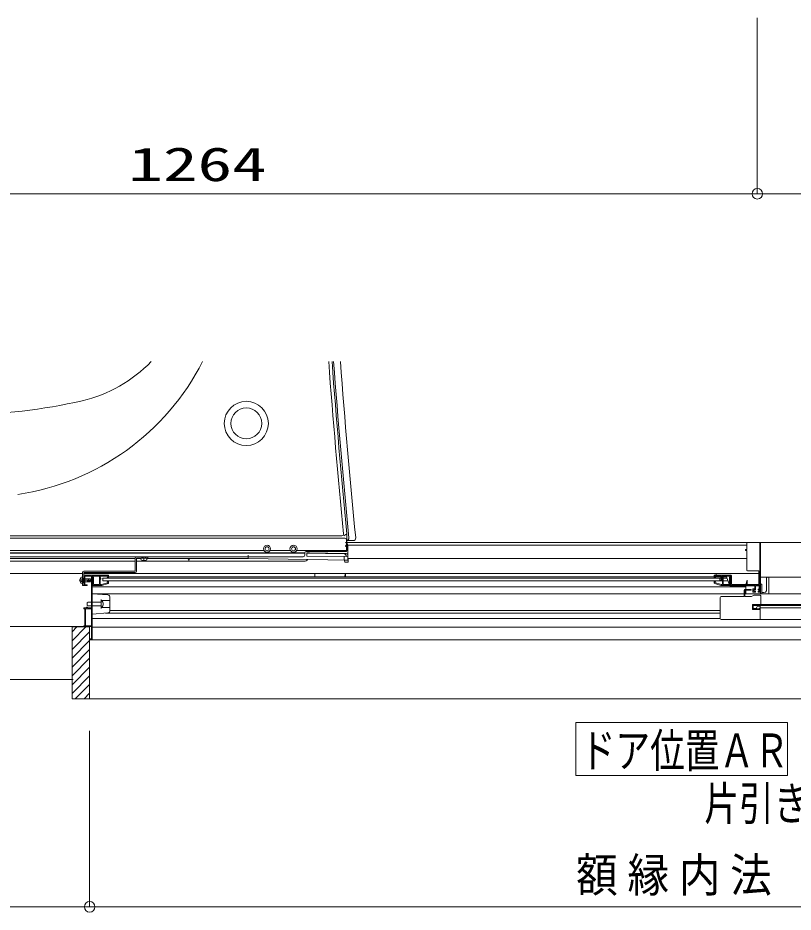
# Model space of a CAD drawing. Units: millimetres on the paper. Extents: x -305 to 305, y -152 to 152.
# Drawn here: x -181.9 to -138, y -68.4 to -17.7 of the extents above; entities that cross this region are included whole.
import ezdxf
from ezdxf.enums import TextEntityAlignment as Align

# ---------------------------------------------------------------- set-up
doc = ezdxf.new("R2010")
doc.units = ezdxf.units.MM
doc.linetypes.add('LONG_CHAIN', pattern=[21, 18, -1, 1, -1])
doc.layers.add('0-0_0', color=7, linetype='Continuous', lineweight=9)
doc.layers.add('0-1_VIEW0001', color=7, linetype='Continuous', lineweight=9)
doc.styles.add('ＭＳ ゴシック', font='')
doc.styles.get('ＭＳ ゴシック').set_extended_font_data('MS Gothic')

# ---------------------------------------------------------------- blocks, each defined once
blk = doc.blocks.new('_ORIGIN')
at = {"layer": '0-0_0'}
blk.add_line((0, 0), (-1, 0), dxfattribs=at)
blk.add_circle((0, 0), 0.5, dxfattribs=at)

msp = doc.modelspace()

# ---------------------------------------------------------------- linework, layer by layer
at = {"layer": '0-1_VIEW0001'}
for p, q in [((-139.984, -17.717), (-139.984, -27.676)), ((-139.984, -17.717), (-139.984, -27.676)), ((-202.584, -27.676), (-140.584, -27.676)), ((-139.384, -27.676), (-101.984, -27.676)), ((-202.55, -47.045), (-163.521, -47.045)), ((-163.41, -47.045), (-163.234, -46.927)), ((-163.234, -47.895), (-163.234, -46.927)), ((-202.684, -47.179), (-163.352, -47.179)), ((-162.882, -47.316), (-163.268, -47.319)), ((-163.252, -47.879), (-163.252, -47.279)), ((-103.359, -47.429), (-163.234, -47.429)), ((-163.184, -47.429), (-103.359, -47.429)), ((-163.184, -47.576), (-163.184, -47.577)), ((-163.184, -47.577), (-163.184, -47.647)), ((-140.584, -47.579), (-163.184, -47.579)), ((-140.534, -47.429), (-139.849, -47.429)), ((-139.809, -47.429), (-139.809, -49.879)), ((-139.809, -47.429), (-103.359, -47.429)), ((-203.484, -47.879), (-167.932, -47.879)), ((-203.484, -48.029), (-165.609, -48.029)), ((-203.466, -48.01), (-165.627, -48.01)), ((-167.586, -47.879), (-166.432, -47.879)), ((-166.086, -47.879), (-163.252, -47.879)), ((-165.627, -48.01), (-165.627, -48.004)), ((-165.627, -48.01), (-165.609, -48.029)), ((-165.609, -48.129), (-165.609, -48.029)), ((-165.552, -47.929), (-163.251, -47.929)), ((-165.455, -48.003), (-165.509, -48.002)), ((-165.509, -48.004), (-165.509, -48.029)), ((-165.509, -48.029), (-163.382, -48.064)), ((-165.509, -48.029), (-165.509, -48.188)), ((-163.251, -47.929), (-163.251, -47.879)), ((-163.251, -47.929), (-163.234, -47.895)), ((-163.184, -47.647), (-163.184, -48.042)), ((-163.184, -48.042), (-163.184, -48.141)), ((-175.234, -48.329), (-204.034, -48.329)), ((-175.234, -48.489), (-204.034, -48.489)), ((-203.484, -48.229), (-165.709, -48.229)), ((-175.234, -48.329), (-203.184, -48.329)), ((-174.509, -48.229), (-175.154, -48.229)), ((-175.154, -49.049), (-175.154, -48.309)), ((-175.154, -48.309), (-174.509, -48.309)), ((-174.907, -48.329), (-175.154, -48.329)), ((-174.907, -48.329), (-175.154, -48.329)), ((-172.184, -48.489), (-175.154, -48.489)), ((-174.909, -48.309), (-174.904, -48.364)), ((-174.847, -48.309), (-174.847, -48.229)), ((-174.817, -48.309), (-174.817, -48.229)), ((-174.734, -48.496), (-174.734, -48.229)), ((-174.734, -48.36), (-174.734, -48.229)), ((-174.652, -48.309), (-174.652, -48.229)), ((-174.622, -48.309), (-174.622, -48.229)), ((-174.559, -48.309), (-174.564, -48.364)), ((-172.284, -48.329), (-174.561, -48.329)), ((-168.834, -48.329), (-174.561, -48.329)), ((-174.509, -48.309), (-174.509, -48.229)), ((-172.184, -48.488), (-172.183, -48.427)), ((-172.184, -48.489), (-172.184, -48.429)), ((-172.184, -48.488), (-165.658, -48.488)), ((-172.125, -48.329), (-172.153, -48.357)), ((-168.834, -48.33), (-168.834, -48.132)), ((-163.184, -48.429), (-168.834, -48.33)), ((-165.513, -48.452), (-165.512, -48.388)), ((-165.509, -48.188), (-163.284, -48.225)), ((-163.384, -48.425), (-163.384, -48.224)), ((-163.384, -48.425), (-163.184, -48.429)), ((-163.377, -48.425), (-163.376, -48.479)), ((-163.326, -48.529), (-163.165, -48.529)), ((-163.284, -48.225), (-163.284, -48.148)), ((-163.184, -48.202), (-163.284, -48.209)), ((-163.184, -48.141), (-163.184, -48.227)), ((-163.184, -48.429), (-163.184, -48.227)), ((-140.584, -48.329), (-163.184, -48.329)), ((-163.168, -48.329), (-163.165, -48.529)), ((-212.686, -49.177), (-178.214, -49.177)), ((-178.402, -49.564), (-177.668, -49.564)), ((-178.214, -49.389), (-178.27, -49.393)), ((-178.214, -49.859), (-178.214, -49.129)), ((-178.213, -49.456), (-178.133, -49.456)), ((-178.19, -49.477), (-178.18, -49.477)), ((-178.179, -49.65), (-178.179, -49.456)), ((-178.179, -49.481), (-177.765, -49.481)), ((-178.134, -49.129), (-175.234, -49.129)), ((-178.134, -49.859), (-178.134, -49.129)), ((-178.134, -49.177), (-139.894, -49.177)), ((-176.759, -49.279), (-178.134, -49.279)), ((-178.134, -49.294), (-178.134, -49.839)), ((-177.789, -49.564), (-177.934, -49.607)), ((-177.732, -49.571), (-177.932, -49.631)), ((-177.879, -49.59), (-177.879, -49.481)), ((-177.879, -49.646), (-177.879, -49.615)), ((-177.789, -49.564), (-177.714, -49.556)), ((-177.789, -49.564), (-177.714, -49.564)), ((-177.765, -49.481), (-177.714, -49.556)), ((-177.765, -49.646), (-177.714, -49.571)), ((-177.732, -49.571), (-177.714, -49.571)), ((-177.714, -49.556), (-177.714, -49.571)), ((-177.644, -49.793), (-177.644, -49.427)), ((-177.249, -49.407), (-177.249, -49.379)), ((-177.228, -49.449), (-177.247, -49.415)), ((-177.245, -49.481), (-177.231, -49.467)), ((-177.234, -49.364), (-177.233, -49.364)), ((-177.22, -49.371), (-177.179, -49.444)), ((-177.178, -49.478), (-177.2, -49.499)), ((-177.174, -49.464), (-177.174, -49.467)), ((-177.109, -49.456), (-177.109, -49.456)), ((-177.059, -49.439), (-177.059, -49.599)), ((-177.059, -49.439), (-141.703, -49.439)), ((-177.059, -49.599), (-141.642, -49.599)), ((-176.824, -49.606), (-176.824, -49.604)), ((-176.783, -49.653), (-176.82, -49.617)), ((-176.809, -49.414), (-176.809, -49.439)), ((-176.809, -49.589), (-176.79, -49.589)), ((-176.784, -49.334), (-176.784, -49.389)), ((-176.78, -49.593), (-176.738, -49.634)), ((-176.734, -49.439), (-176.734, -49.304)), ((-176.734, -49.359), (-141.734, -49.359)), ((-165.06, -49.177), (-165.06, -49.359)), ((-163.362, -49.359), (-163.309, -49.177)), ((-163.31, -49.177), (-163.31, -49.359)), ((-142.434, -49.439), (-142.434, -49.304)), ((-142.388, -49.593), (-142.43, -49.634)), ((-142.409, -49.279), (-141.474, -49.279)), ((-142.385, -49.653), (-142.348, -49.617)), ((-142.384, -49.334), (-142.384, -49.389)), ((-142.359, -49.589), (-142.378, -49.589)), ((-142.359, -49.414), (-142.359, -49.439)), ((-142.344, -49.606), (-142.344, -49.604)), ((-142.311, -49.177), (-142.311, -49.279)), ((-142.109, -49.439), (-142.109, -49.599)), ((-142.029, -49.492), (-142.055, -49.467)), ((-142.053, -49.556), (-142.027, -49.511)), ((-142.028, -49.579), (-142.04, -49.579)), ((-142.01, -49.448), (-141.986, -49.471)), ((-141.986, -49.53), (-142.007, -49.566)), ((-141.994, -49.464), (-141.994, -49.467)), ((-141.99, -49.478), (-141.968, -49.499)), ((-141.948, -49.371), (-141.989, -49.444)), ((-141.979, -49.489), (-141.979, -49.505)), ((-141.94, -49.449), (-141.921, -49.415)), ((-141.923, -49.481), (-141.937, -49.467)), ((-141.934, -49.364), (-141.935, -49.364)), ((-141.919, -49.407), (-141.919, -49.379)), ((-141.734, -49.359), (-141.534, -49.879)), ((-141.524, -49.854), (-141.524, -49.427)), ((-140.634, -49.794), (-140.56, -49.553)), ((-140.561, -49.552), (-140.561, -49.794)), ((-139.422, -49.389), (-139.809, -49.389)), ((-139.459, -49.453), (-139.459, -50.105)), ((-139.334, -49.378), (-139.384, -49.378)), ((-139.334, -49.441), (-139.334, -49.378)), ((-139.334, -49.389), (-103.359, -49.389)), ((-139.334, -50.339), (-139.334, -49.441)), ((-178.214, -49.739), (-178.27, -49.734)), ((-178.214, -49.859), (-178.134, -49.859)), ((-178.213, -49.681), (-178.133, -49.681)), ((-178.189, -49.65), (-178.179, -49.65)), ((-177.765, -49.646), (-178.179, -49.646)), ((-177.659, -49.839), (-177.659, -49.819)), ((-177.149, -49.854), (-177.659, -49.854)), ((-140.634, -49.939), (-177.659, -49.939)), ((-177.133, -49.806), (-176.79, -49.699)), ((-176.769, -49.74), (-177.119, -49.849)), ((-176.779, -49.684), (-176.779, -49.663)), ((-176.734, -49.645), (-176.734, -49.692)), ((-142.434, -49.645), (-142.434, -49.692)), ((-142.399, -49.74), (-142.049, -49.849)), ((-139.809, -49.879), (-141.534, -49.879)), ((-141.509, -49.854), (-141.509, -49.819)), ((-140.734, -50.129), (-140.734, -50.464)), ((-140.349, -50.079), (-140.684, -50.079)), ((-140.669, -50.129), (-140.349, -50.129)), ((-140.634, -49.879), (-140.634, -50.339)), ((-140.334, -50.114), (-140.334, -50.094)), ((-139.834, -49.774), (-139.834, -49.633)), ((-139.834, -49.774), (-139.834, -49.78)), ((-139.753, -49.779), (-139.769, -49.779)), ((-139.732, -49.791), (-139.753, -49.779)), ((-139.732, -50.339), (-139.732, -49.791)), ((-177.659, -50.329), (-176.775, -50.395)), ((-177.659, -50.329), (-177.659, -51.479)), ((-140.734, -50.339), (-177.634, -50.339)), ((-176.659, -51.288), (-176.659, -50.52)), ((-142.084, -50.529), (-142.084, -51.729)), ((-140.749, -50.479), (-142.034, -50.479)), ((-140.684, -50.464), (-140.684, -50.143)), ((-140.684, -50.339), (-103.534, -50.339)), ((-140.318, -50.479), (-140.669, -50.479)), ((-140.188, -50.406), (-140.31, -50.477)), ((-140.234, -50.229), (-140.079, -50.229)), ((-139.838, -50.404), (-140.18, -50.404)), ((-139.929, -50.229), (-139.929, -50.179)), ((-139.797, -50.425), (-139.831, -50.406)), ((-139.784, -50.982), (-139.784, -50.447)), ((-139.609, -50.255), (-139.732, -50.255)), ((-177.889, -50.804), (-177.959, -50.839)), ((-177.959, -50.839), (-177.959, -50.969)), ((-177.959, -50.969), (-177.889, -51.004)), ((-177.229, -50.804), (-177.889, -50.804)), ((-177.229, -51.004), (-177.889, -51.004)), ((-177.659, -50.804), (-177.159, -50.804)), ((-177.659, -51.004), (-177.159, -51.004)), ((-177.159, -50.904), (-177.159, -50.654)), ((-176.659, -50.704), (-177.159, -50.704)), ((-177.159, -51.154), (-177.159, -50.904)), ((-176.659, -51.104), (-177.159, -51.104)), ((-140.259, -50.939), (-140.259, -51.209)), ((-139.829, -50.939), (-140.259, -50.939)), ((-140.214, -50.982), (-103.654, -50.982)), ((-140.214, -51.164), (-140.214, -50.982)), ((-139.824, -50.929), (-139.824, -51.779)), ((-103.534, -50.929), (-139.824, -50.929)), ((-139.824, -51.083), (-139.824, -51.154)), ((-103.704, -51.132), (-139.824, -51.132)), ((-178.134, -51.144), (-178.134, -51.174)), ((-178.084, -51.174), (-178.134, -51.174)), ((-177.659, -51.479), (-176.775, -51.412)), ((-142.084, -51.422), (-176.902, -51.422)), ((-142.084, -51.282), (-176.659, -51.282)), ((-140.259, -51.209), (-139.824, -51.209)), ((-140.024, -51.164), (-140.214, -51.164)), ((-139.967, -51.182), (-140.005, -51.167)), ((-139.889, -51.184), (-139.961, -51.184)), ((-139.864, -51.154), (-139.864, -51.159)), ((-139.853, -51.144), (-139.854, -51.144)), ((-139.831, -51.154), (-139.846, -51.146)), ((-139.824, -51.734), (-139.824, -51.167)), ((-142.084, -51.729), (-177.634, -51.729)), ((-142.034, -51.779), (-139.799, -51.779)), ((-139.824, -51.779), (-101.824, -51.779)), ((-177.809, -52.206), (-178.809, -52.206)), ((-178.809, -52.206), (-178.809, -56.281)), ((-178.809, -53.482), (-177.809, -52.482)), ((-178.808, -52.987), (-178.028, -52.206)), ((-178.808, -52.487), (-178.528, -52.206)), ((-177.809, -52.206), (-177.809, -56.281)), ((-103.412, -52.224), (-177.659, -52.224)), ((-178.809, -53.982), (-177.809, -52.982)), ((-104.393, -52.929), (-177.809, -52.929)), ((-178.809, -54.482), (-177.809, -53.482)), ((-178.809, -54.982), (-177.809, -53.982)), ((-178.809, -55.477), (-177.809, -54.477)), ((-212.684, -55.177), (-178.734, -55.177)), ((-178.809, -55.972), (-177.809, -54.972)), ((-178.623, -56.281), (-177.809, -55.467)), ((-178.128, -56.281), (-177.809, -55.962)), ((-178.809, -56.281), (-100.384, -56.281)), ((-150.272, -60.616), (-150.272, -57.616)), ((-150.272, -57.616), (-138.272, -57.616)), ((-138.272, -60.616), (-138.272, -57.616)), ((-177.809, -58.094), (-177.809, -68.053)), ((-177.809, -58.094), (-177.809, -68.053)), ((-150.272, -60.616), (-138.272, -60.616)), ((-202.584, -68.053), (-178.409, -68.053)), ((-177.209, -68.053), (-101.984, -68.053))]:
    msp.add_line(p, q, dxfattribs=at)
at = {"layer": '0-1_VIEW0001', "linetype": 'LONG_CHAIN'}
msp.add_line((-214.498, -52.177), (-178.134, -52.177), dxfattribs=at)
at = {"layer": '0-1_VIEW0001'}
for points in [[(-140.584, -48.979), (-140.584, -47.869), (-140.659, -47.869), (-140.659, -47.829), (-140.584, -47.829), (-140.584, -47.479)], [(-140.584, -47.479), (-140.569, -47.443), (-140.534, -47.429)], [(-139.834, -47.444), (-139.834, -50.229), (-139.929, -50.229)], [(-139.849, -47.429), (-139.838, -47.433), (-139.834, -47.444)], [(-165.455, -48.003), (-165.348, -48.004), (-163.282, -48.039)], [(-178.134, -49.049), (-175.234, -49.049), (-175.234, -48.309)], [(-141.449, -49.304), (-141.449, -49.794), (-139.894, -49.794), (-139.894, -49.029), (-140.534, -49.029)], [(-140.534, -49.029), (-140.569, -49.014), (-140.584, -48.979)], [(-178.332, -49.461), (-178.241, -49.506), (-178.211, -49.564)], [(-178.332, -49.666), (-178.241, -49.621), (-178.211, -49.564)], [(-178.134, -49.854), (-177.959, -49.854), (-177.959, -49.814), (-178.089, -49.814), (-178.089, -49.334), (-177.709, -49.334), (-177.709, -51.129), (-177.934, -51.129), (-177.934, -51.079), (-177.979, -51.079), (-177.979, -51.129), (-178.119, -51.129)], [(-177.659, -52.929), (-177.659, -49.334), (-176.784, -49.334)], [(-177.649, -49.416), (-177.641, -49.366), (-177.599, -49.394)], [(-177.644, -49.427), (-177.645, -49.421), (-177.649, -49.416)], [(-177.599, -49.394), (-177.599, -49.809), (-177.249, -49.809), (-177.249, -49.491)], [(-177.249, -49.379), (-177.245, -49.368), (-177.234, -49.364)], [(-177.247, -49.415), (-177.249, -49.411), (-177.249, -49.407)], [(-177.249, -49.491), (-177.248, -49.485), (-177.245, -49.481)], [(-177.233, -49.364), (-177.225, -49.366), (-177.22, -49.371)], [(-177.231, -49.467), (-177.226, -49.458), (-177.228, -49.449)], [(-177.2, -49.499), (-177.203, -49.504), (-177.204, -49.51)], [(-177.204, -49.51), (-177.204, -49.809), (-177.149, -49.809)], [(-177.179, -49.444), (-177.175, -49.454), (-177.174, -49.464)], [(-177.174, -49.467), (-177.175, -49.473), (-177.178, -49.478)], [(-176.824, -49.604), (-176.82, -49.593), (-176.809, -49.589)], [(-176.82, -49.617), (-176.823, -49.612), (-176.824, -49.606)], [(-176.784, -49.389), (-176.787, -49.396), (-176.794, -49.399), (-176.805, -49.403), (-176.809, -49.414)], [(-176.79, -49.589), (-176.785, -49.59), (-176.78, -49.593)], [(-176.734, -49.304), (-176.741, -49.286), (-176.759, -49.279)], [(-142.434, -49.304), (-142.427, -49.286), (-142.409, -49.279)], [(-142.378, -49.589), (-142.384, -49.59), (-142.388, -49.593)], [(-142.059, -49.456), (-142.059, -49.334), (-142.384, -49.334)], [(-142.384, -49.389), (-142.381, -49.396), (-142.374, -49.399), (-142.363, -49.403), (-142.359, -49.414)], [(-142.344, -49.604), (-142.348, -49.593), (-142.359, -49.589)], [(-142.348, -49.617), (-142.345, -49.612), (-142.344, -49.606)], [(-142.055, -49.467), (-142.058, -49.462), (-142.059, -49.456)], [(-142.04, -49.579), (-142.053, -49.571), (-142.053, -49.556)], [(-142.027, -49.511), (-142.025, -49.501), (-142.029, -49.492)], [(-142.007, -49.566), (-142.016, -49.575), (-142.028, -49.579)], [(-141.964, -49.51), (-141.964, -49.809), (-142.019, -49.809)], [(-141.509, -49.839), (-141.509, -49.334), (-142.014, -49.334), (-142.014, -49.437)], [(-142.014, -49.437), (-142.013, -49.443), (-142.01, -49.448)], [(-141.989, -49.444), (-141.993, -49.454), (-141.994, -49.464)], [(-141.994, -49.467), (-141.993, -49.473), (-141.99, -49.478)], [(-141.986, -49.471), (-141.981, -49.479), (-141.979, -49.489)], [(-141.979, -49.505), (-141.981, -49.518), (-141.986, -49.53)], [(-141.968, -49.499), (-141.965, -49.504), (-141.964, -49.51)], [(-141.935, -49.364), (-141.943, -49.366), (-141.948, -49.371)], [(-141.937, -49.467), (-141.942, -49.458), (-141.94, -49.449)], [(-141.919, -49.379), (-141.923, -49.368), (-141.934, -49.364)], [(-141.919, -49.491), (-141.92, -49.485), (-141.923, -49.481)], [(-141.921, -49.415), (-141.92, -49.411), (-141.919, -49.407)], [(-141.569, -49.394), (-141.569, -49.809), (-141.919, -49.809), (-141.919, -49.491)], [(-141.519, -49.416), (-141.527, -49.366), (-141.569, -49.394)], [(-141.524, -49.427), (-141.523, -49.421), (-141.519, -49.416)], [(-141.474, -49.279), (-141.456, -49.286), (-141.449, -49.304)], [(-139.384, -49.378), (-139.392, -49.378), (-139.4, -49.38), (-139.415, -49.385), (-139.422, -49.388), (-139.435, -49.398), (-139.441, -49.404), (-139.451, -49.418), (-139.455, -49.426), (-139.457, -49.435)], [(-177.659, -49.819), (-177.657, -49.811), (-177.652, -49.806), (-177.646, -49.8), (-177.644, -49.793)], [(-177.149, -49.809), (-177.141, -49.808), (-177.133, -49.806)], [(-177.119, -49.849), (-177.134, -49.852), (-177.149, -49.854)], [(-176.79, -49.699), (-176.782, -49.693), (-176.779, -49.684)], [(-176.779, -49.663), (-176.78, -49.658), (-176.783, -49.653)], [(-176.734, -49.692), (-176.744, -49.721), (-176.769, -49.74)], [(-176.738, -49.634), (-176.735, -49.639), (-176.734, -49.645)], [(-142.43, -49.634), (-142.433, -49.639), (-142.434, -49.645)], [(-142.434, -49.692), (-142.424, -49.721), (-142.399, -49.74)], [(-142.389, -49.663), (-142.388, -49.658), (-142.385, -49.653)], [(-142.035, -49.806), (-142.389, -49.695), (-142.389, -49.663)], [(-142.049, -49.849), (-142.034, -49.852), (-142.019, -49.854)], [(-142.019, -49.809), (-142.027, -49.808), (-142.035, -49.806)], [(-140.234, -50.229), (-140.234, -50.054), (-140.129, -50.054), (-140.129, -49.854), (-142.019, -49.854)], [(-140.684, -50.079), (-140.719, -50.093), (-140.734, -50.129)], [(-140.684, -50.144), (-140.68, -50.133), (-140.669, -50.129)], [(-140.334, -50.094), (-140.338, -50.083), (-140.349, -50.079)], [(-140.349, -50.129), (-140.338, -50.124), (-140.334, -50.114)], [(-139.929, -50.179), (-139.874, -50.179), (-139.874, -50.104), (-139.929, -50.104), (-139.929, -50.064), (-139.884, -50.064), (-139.884, -49.854), (-140.079, -49.854), (-140.079, -50.104), (-140.184, -50.104), (-140.184, -50.179), (-140.079, -50.179), (-140.079, -50.229)], [(-139.812, -50.339), (-139.812, -49.794), (-139.769, -49.779)], [(-139.609, -50.255), (-139.527, -50.23), (-139.47, -50.16), (-139.459, -50.105)], [(-142.034, -50.479), (-142.069, -50.493), (-142.084, -50.529)], [(-140.734, -50.464), (-140.738, -50.474), (-140.749, -50.479)], [(-140.669, -50.479), (-140.68, -50.474), (-140.684, -50.464)], [(-140.31, -50.477), (-140.314, -50.478), (-140.318, -50.479)], [(-140.18, -50.404), (-140.184, -50.404), (-140.188, -50.406)], [(-139.831, -50.406), (-139.834, -50.404), (-139.838, -50.404)], [(-139.784, -50.447), (-139.787, -50.434), (-139.797, -50.425)], [(-178.119, -51.129), (-178.13, -51.133), (-178.134, -51.144)], [(-178.084, -51.174), (-178.084, -52.134), (-178.134, -52.134), (-178.134, -52.179), (-177.709, -52.179), (-177.709, -52.879), (-177.809, -52.879), (-177.809, -52.929)], [(-140.005, -51.167), (-140.014, -51.164), (-140.024, -51.164)], [(-139.961, -51.184), (-139.964, -51.183), (-139.967, -51.182)], [(-139.864, -51.159), (-139.871, -51.176), (-139.889, -51.184)], [(-139.854, -51.144), (-139.861, -51.146), (-139.864, -51.154)], [(-139.846, -51.146), (-139.849, -51.144), (-139.853, -51.144)], [(-139.824, -51.167), (-139.826, -51.16), (-139.831, -51.154)], [(-142.084, -51.729), (-142.069, -51.764), (-142.034, -51.779)]]:
    msp.add_lwpolyline(points, dxfattribs=at)
msp.add_lwpolyline([(-177.709, -51.174), (-178.039, -51.174), (-178.039, -52.134), (-177.709, -52.134)], close=True, dxfattribs=at)
for centre, radius in [((-168.934, -40.679), 1.25), ((-168.934, -40.679), 0.875), ((-167.759, -47.779), 0.2), ((-166.259, -47.779), 0.2), ((-167.759, -47.779), 0.113), ((-166.259, -47.779), 0.113)]:
    msp.add_circle(centre, radius, dxfattribs=at)
for centre, radius, start, end in [((-183.901, -30.844), 14, 278.3203, 333.1073), ((-180.054, -31.602), 8, 283.1501, 315.8212), ((235.816, -7.429), 401.187, 184.25242, 185.65126), ((235.816, -7.429), 401, 184.25441, 185.65274), ((235.816, -7.429), 400.909, 184.25538, 185.68671), ((235.816, -7.429), 400.525, 184.25947, 185.69169), ((-185.059, -10.179), 30, 270, 283.1501), ((-163.521, -46.945), 0.1, 270, 5.6513), ((-163.352, -47.279), 0.1, 0, 90), ((-163.334, -47.725), 0.15, 0, 89.0864), ((-163.334, -47.576), 0.15, 0, 89), ((-163.269, -47.169), 0.15, 270.5, 5.6867), ((-162.884, -47.166), 0.15, 270.5, 5.6917), ((-165.552, -48.004), 0.075, 90, 180), ((-163.384, -48.148), 0.1, 0, 89.0348), ((-163.384, -48.164), 0.1, 0, 89.0348), ((-163.334, -47.79), 0.15, 0, 89.0864), ((-163.284, -48.139), 0.1, 0, 89.0348), ((-175.154, -48.309), 0.08, 90, 180), ((-174.839, -48.359), 0.065, 185, 254.1191), ((-174.734, -47.989), 0.45, 254.1191, 285.8809), ((-174.629, -48.359), 0.065, 285.8809, 355), ((-172.284, -48.429), 0.1, 0, 90), ((-172.083, -48.428), 0.1, 90, 178.9829), ((-165.709, -48.129), 0.1, 270, 0), ((-165.658, -48.178), 0.31, 270, 317.1486), ((-163.326, -48.479), 0.05, 181, 270), ((-178.134, -49.129), 0.08, 90, 180), ((-175.234, -49.049), 0.08, 270, 0), ((-177.894, -49.564), 0.45, 164.1191, 195.8809), ((-178.264, -49.458), 0.065, 95, 164.1191), ((-178.189, -49.452), 0.025, 180, 268.9374), ((-177.932, -49.619), 0.0124, 102.809, 270), ((-139.384, -49.453), 0.075, 165.9926, 180), ((-178.264, -49.669), 0.065, 195.8809, 265), ((-178.189, -49.675), 0.025, 90, 180), ((-176.784, -50.52), 0.125, 0, 85.7108), ((-177.151, -50.724), 0.0077, 62.719, 180), ((-177.151, -51.083), 0.0077, 180, 297.281), ((-177.244, -50.904), 0.21, 297.281, 62.719), ((-139.921, -51.131), 0.108, 26.4011, 197.4388), ((-176.784, -51.288), 0.125, 274.2892, 0)]:
    msp.add_arc(centre, radius, start, end, dxfattribs=at)

# ---------------------------------------------------------------- block references
at = {"layer": '0-1_VIEW0001', "xscale": 0.6, "yscale": 0.6}
for p in [(-139.984, -27.676), (-177.809, -68.053)]:
    msp.add_blockref('_ORIGIN', p, dxfattribs=at)
at = {"layer": '0-1_VIEW0001', "xscale": 0.6, "yscale": 0.6, "rotation": 180}
for p in [(-139.984, -27.676), (-177.809, -68.053)]:
    msp.add_blockref('_ORIGIN', p, dxfattribs=at)

# ---------------------------------------------------------------- texts
at = {"layer": '0-1_VIEW0001', "style": 'ＭＳ ゴシック'}
for s, width, p in [('1264', 1.5, (-175.618, -27.537)), ('ドア位置ＡＲ\u3000Ｗ８００', 0.75, (-149.987, -60.736)), ('片引き戸', 0.75, (-142.987, -63.733)), ('額', 0.9, (-150.248, -67.787)), ('縁', 0.9, (-147.34, -67.787)), ('内', 0.9, (-144.432, -67.787)), ('法', 0.9, (-141.524, -67.787))]:
    msp.add_text(s, height=1.921, dxfattribs=dict(at, width=width)).set_placement(p, align=Align.BOTTOM_LEFT)

doc.saveas('drawing.dxf')
